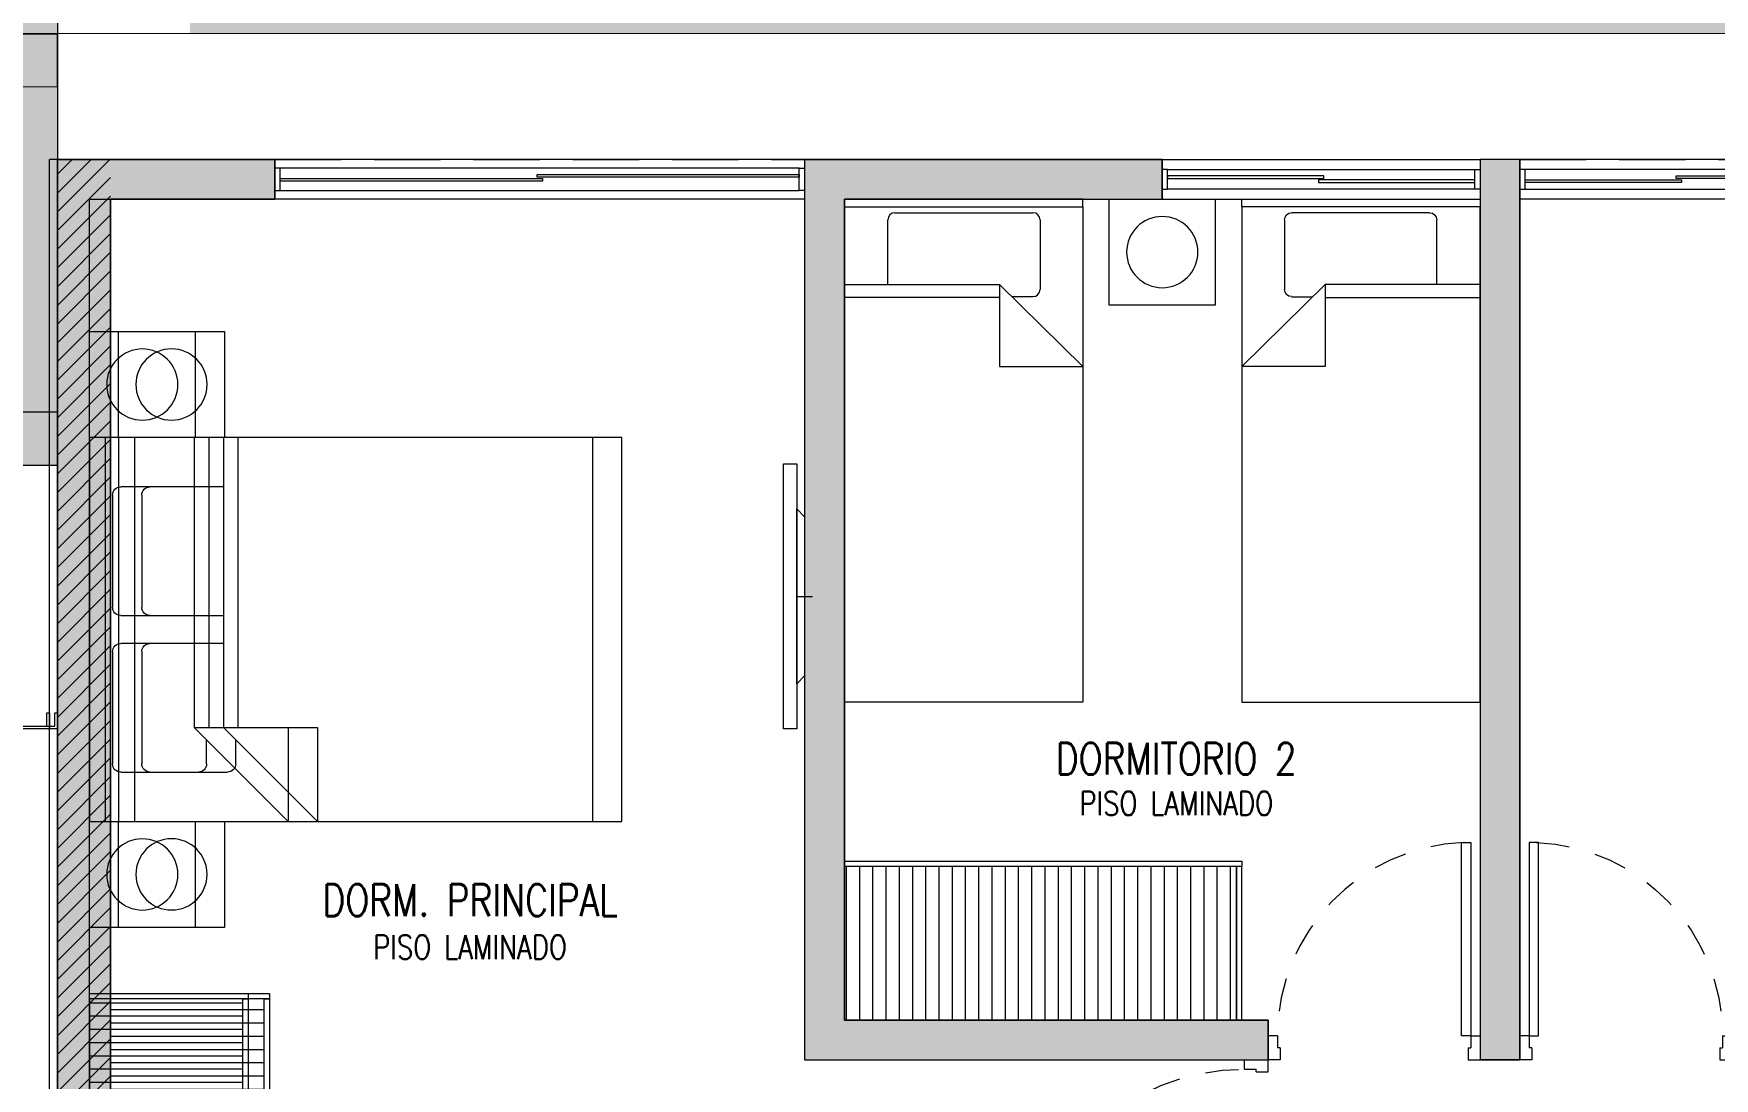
# Model space of a CAD drawing. Header units: millimetres. Extents: x 3738 to 3833, y 1327 to 1657.
# Drawn here: x 3795.41 to 3801.76, y 1491.64 to 1495.59 of the extents above; entities that cross this region are included whole.
import ezdxf
from ezdxf.enums import TextEntityAlignment as Align
from ezdxf.xclip import XClip

# ---------------------------------------------------------------- set-up
doc = ezdxf.new("R2010")
doc.units = ezdxf.units.MM
doc.header["$XCLIPFRAME"] = 2
for name, pattern in [('ACAD_ISO07W100', [3, 0, -3]), ('HIDDEN2', [0.1875, 0.125, -0.0625]), ('X-REF_DP_Arquitectura$0$HIDDEN', [0.375, 0.25, -0.125])]:
    doc.linetypes.add(name, pattern=pattern)
doc.layers.get('0').update_dxf_attribs({"color": 251, "lineweight": 9})
for name, color, linetype, lineweight in [('A-01', 251, 'Continuous', 13), ('A-Adoquines', 251, 'Continuous', 13), ('A-MOBILIARIO', 251, 'Continuous', 13), ('A-MURO BAJO', 251, 'Continuous', 13), ('A-MUROS', 251, 'Continuous', 13), ('A-PROYECCIONES', 251, 'HIDDEN2', 13), ('A-TEXTO-ACABADO PISO', 251, 'Continuous', 13), ('A-TEXTO-AMBIENTE', 251, 'Continuous', 13), ('A_20_Estructuras', 251, 'Continuous', 13), ('A_50_TextoAmbiente', 251, 'Continuous', 13), ('A_50_TextoIndicaciones', 251, 'Continuous', 13), ('A_50_Vigas', 251, 'X-REF_DP_Arquitectura$0$HIDDEN', 13), ('A_60_HatchEstructuras', 251, 'Continuous', 13), ('DLP_MOBILIARIO FIJO', 251, 'Continuous', 13), ('DLP_VERDE', 251, 'Continuous', 13), ('MURO CF 120', 251, 'Continuous', 13), ('MURO CF 60', 251, 'Continuous', 13)]:
    doc.layers.add(name, color=color, linetype=linetype, lineweight=lineweight)
doc.styles.add('ROMANS', font='romans.shx', dxfattribs={"width": 0.8})
doc.styles.add('TXT_COTAS', font='romans.shx', dxfattribs={"width": 0.8})

# ---------------------------------------------------------------- blocks, each defined once
blk = doc.blocks.new('*U328')
at = {"true_color": 0x636466}
h = blk.add_hatch(dxfattribs=at)
h.set_pattern_fill('HEX', color=251, scale=0.005)
h.set_pattern_definition([(0, (2.429665, 0), (0, 0.0274963), [0.015875, -0.03175]), (120, (2.429665, 0), (-0.0238125, -0.01374815), [0.015875, -0.03175]), (60, (2.44554, 0), (-0.0238125, 0.01374815), [0.015875, -0.03175])])
h.paths.add_polyline_path([(0, 0.2), (0, 0), (3.6297, 0), (3.6297, 0.2)])
at = {"layer": 'A-01'}
blk.add_lwpolyline([(0, 0.2), (0, 0), (3.6297, 0), (3.6297, 0.2)], close=True, dxfattribs=at)
at = {"layer": 'A_50_TextoIndicaciones', "insert": (3.0297, 0.1), "char_height": 0.1, "width": 1.200005, "attachment_point": 5, "style": 'TXT_COTAS'}
blk.add_mtext('\\pxsm1,qc,t16;SEÑAL PODOTÁCTIL', dxfattribs=at)
blk = doc.blocks.new('*U329')
at = {"true_color": 0x636466}
h = blk.add_hatch(dxfattribs=at)
h.set_pattern_fill('HEX', color=251, scale=0.005)
h.set_pattern_definition([(0, (2.42947, 0), (0, 0.0274963), [0.015875, -0.03175]), (120, (2.42947, 0), (-0.0238125, -0.01374815), [0.015875, -0.03175]), (60, (2.445345, 0), (-0.0238125, 0.01374815), [0.015875, -0.03175])])
h.paths.add_polyline_path([(0, 0.2), (0, 0), (3.6295, 0), (3.6295, 0.2)])
at = {"layer": 'A-01'}
blk.add_lwpolyline([(0, 0.2), (0, 0), (3.6295, 0), (3.6295, 0.2)], close=True, dxfattribs=at)
at = {"layer": 'A_50_TextoIndicaciones', "insert": (3.0295, 0.1), "char_height": 0.1, "width": 1.200005, "attachment_point": 5, "style": 'TXT_COTAS'}
blk.add_mtext('\\pxsm1,qc,t16;SEÑAL PODOTÁCTIL', dxfattribs=at)
blk = doc.blocks.new('TRAZO 2')
at = {"layer": 'A-Adoquines'}
h = blk.add_hatch(color=8, dxfattribs=at)
h.dxf.hatch_style = 1
h.paths.add_polyline_path([(64.8058, 139.2962), (63.6068, 139.5684), (63.5129, 139.1489), (64.7126, 138.8802)])
h.paths.add_polyline_path([(65.5056, 142.422), (64.3058, 142.6909), (64.1823, 142.1391), (65.38, 141.8613)])
h.paths.add_polyline_path([(65.8964, 142.3334), (65.7007, 142.3792), (64.9078, 138.8363), (65.1036, 138.7924)])
blk.add_lwpolyline([(64.3058, 142.6909), (65.7012, 142.3781), (64.9078, 138.8364), (63.5129, 139.1489)], close=True, dxfattribs=at)
at = {"layer": 'A-Adoquines', "elevation": 0}
blk.add_lwpolyline([(65.8966, 142.3333), (65.7009, 142.3792), (64.9078, 138.8363), (65.1036, 138.7924)], close=True, dxfattribs=at)
at = {"rotation": 77.38167198068747}
for name, p in [('*U328', (63.5129, 139.1489)), ('*U329', (64.9078, 138.8364))]:
    blk.add_blockref(name, p, dxfattribs=at)
blk = doc.blocks.new('A$C9f73720c')
at = {"layer": 'DLP_VERDE'}
h = blk.add_hatch(dxfattribs=at)
h.set_pattern_fill('AR-SAND', color=256, scale=0.0035, angle=215)
h.set_pattern_definition([(252.5, (-226520.54526, -8188080.01937), (0.1028379063742, -0.1371042579803), [0, -0.135128, 0, -0.15113, 0, -0.1444625]), (222.5, (-226520.54526, -8188080.01937), (0.0150241246165, -0.2957586482646), [0, -0.072898, 0, -0.121793, 0, -0.0466725]), (182.5, (-226520.45568, -8188079.95665), (-0.226491538642, -0.159205150185), [0, -0.04445, 0, -0.16002, 0, -0.208915]), (172.5, (-226520.45568, -8188079.95665), (-0.174160637763, -0.217199849944), [0, -0.022225, 0, -0.104902, 0, -0.120015])])
edge = h.paths.add_edge_path()
edge.add_line((35.9726, 104.175), (35.588, 104.3651))
edge.add_arc((60.7821, 91.9133), 28.1032, 152.02965, 153.69987, ccw=False)
edge.add_arc((34.6211, 105.7683), 1.5005, 333.30085, 437.33451)
edge.add_line((34.9501, 107.2322), (32.5754, 107.7655))
edge.add_line((32.5754, 107.7655), (27.7666, 86.2769))
edge.add_line((27.7666, 86.2769), (29.0887, 85.9809))
edge.add_arc((29.1112, 86.1068), 0.1279, 259.8703, 314.78718)
edge.add_arc((33.5389, 79.979), 7.4337, 97.54143, 125.6974, ccw=False)
edge.add_line((32.5633, 87.3484), (32.6595, 87.3794))
edge.add_line((32.6595, 87.3794), (32.7263, 86.9781))
edge.add_arc((32.4545, 87.851), 0.9142, 287.2995, 368.03295)
edge.add_arc((60.7821, 91.9133), 27.7032, 178.32785, 188.16498, ccw=False)
edge.add_arc((60.7821, 91.9133), 27.7032, 159.2502, 178.32786, ccw=False)
edge.add_arc((55.4916, 93.9562), 22.0321, 152.36653, 159.34385, ccw=False)
at = {"layer": 'A-MURO BAJO', "elevation": 0}
blk.add_lwpolyline([(26.8766, 85.9637), (27.6574, 85.7891), (32.685, 108.2534)], dxfattribs=at)
blk.add_lwpolyline([(36.3889, 104.8326, 0.494505), (35.0597, 107.7201), (32.685, 108.2533)], format="xyb", dxfattribs=at)
at = {"rotation": 0.00873130886672623}
blk.add_blockref('TRAZO 2', (-32.2017, -30.593, 0), dxfattribs=at)
blk = doc.blocks.new('ESTRUC_P1')
at = {"layer": 'A_60_HatchEstructuras'}
h = blk.add_hatch(color=256, dxfattribs=at)
h.dxf.hatch_style = 1
h.paths.add_polyline_path([(25.5, -2.625), (25.35, -2.625), (25.35, -6.325), (25.5, -6.325)])
h.paths.add_polyline_path([(25.88, -0.625), (26.5, -0.625), (26.5, -0.475), (25.68, -0.475), (25.68, -6.325), (25.88, -6.325)])
h = blk.add_hatch(color=256, dxfattribs=at)
h.dxf.hatch_style = 1
h.paths.add_polyline_path([(28.65, -0.625), (29.85, -0.625), (29.85, -0.475), (28.5, -0.475), (28.5, -3.875), (30.25, -3.875), (30.25, -3.725), (28.65, -3.725)])
h.paths.add_polyline_path([(31.2, -0.475), (31.05, -0.475), (31.05, -3.875), (31.2, -3.875)])
h.paths.add_polyline_path([(33.75, -0.475), (32.4, -0.475), (32.4, -0.625), (33.6, -0.625), (33.6, -3.725), (32, -3.725), (32, -3.875), (33.75, -3.875)])
at = {"layer": 'A_20_Estructuras'}
for points in [[(25.88, -0.625), (26.5, -0.625), (26.5, -0.475), (25.68, -0.475), (25.68, -6.325), (25.88, -6.325)], [(28.65, -0.625), (29.85, -0.625), (29.85, -0.475), (28.5, -0.475), (28.5, -3.875), (30.25, -3.875), (30.25, -3.725), (28.65, -3.725)], [(31.2, -0.475), (31.05, -0.475), (31.05, -3.875), (31.2, -3.875)]]:
    blk.add_lwpolyline(points, close=True, dxfattribs=at)
at = {"layer": 'A_50_Vigas'}
for p, q in [((26.5, -0.475), (28.5, -0.475)), ((29.85, -0.475), (31.05, -0.475)), ((31.2, -0.475), (32.4, -0.475))]:
    blk.add_line(p, q, dxfattribs=at)
blk = doc.blocks.new('*U258')
for p, q in [((0.01, 0.855), (0.01, 0.9)), ((0.1, 0.865), (0.1, 0.9)), ((0.055, 0.855), (0.01, 0.855)), ((0.1, 0.865), (0.055, 0.865)), ((0.055, 0.855), (0.055, 0.865)), ((0.055, 0.045), (0.01, 0.045)), ((0.01, 0.045), (0.01, 0)), ((0.055, 0.045), (0.055, 0.035)), ((0.1, 0.035), (0.055, 0.035)), ((0.1, 0.035), (0.1, 0))]:
    blk.add_line(p, q)
blk.add_lwpolyline([(0.93, 0.07), (0.93, 0.035), (0.1, 0.035), (0.1, 0.07)], close=True)
at = {"color": 7, "linetype": 'HIDDEN2'}
blk.add_arc((0.0995, 0.0339), 0.8311, 2.23015, 89.96723, dxfattribs=at)
blk = doc.blocks.new('1 PLAZA')
for p, q in [((-0.2592, -0.0513), (0.2619, -0.0513)), ((-0.2859, -0.3221), (-0.2859, -0.0781)), ((0.2887, -0.0781), (0.2887, -0.3415)), ((-0.45, -0.3221), (0.1356, -0.3221)), ((0.1356, -0.371), (-0.45, -0.371)), ((0.45, -0.6318), (0.1356, -0.3221)), ((0.1356, -0.3221), (0.1356, -0.6318)), ((0.2619, -0.3683), (0.1825, -0.3683)), ((0.1356, -0.6318), (0.45, -0.6318))]:
    blk.add_line(p, q)
at = {"extrusion": (4.49068e-08, -3.60286e-08, 1), "elevation": 0}
blk.add_lwpolyline([(-0.45, -0.0287), (0.45, -0.0287), (0.45, 0), (-0.45, 0)], close=True, dxfattribs=at)
blk.add_lwpolyline([(-0.45, -1.9), (-0.45, -0.0287), (0.45, -0.0287), (0.45, -1.9)], close=True)
for centre, start, end in [((-0.2592, -0.0781), 90, 180), ((0.2619, -0.0781), 0, 90), ((0.2619, -0.3415), 270, 0)]:
    blk.add_arc(centre, 0.0267, start, end)
blk = doc.blocks.new('VELADOR')
blk.add_lwpolyline([(0, 0.4), (0, 0), (0.4, 0), (0.4, 0.4)], close=True)
blk.add_circle((0.2, 0.2), 0.1344)
blk = doc.blocks.new('A$C4BFA03A9')
for points in [[(0.06, -0.5), (0.11, -0.5), (0.11, 0.5), (0.06, 0.5)], [(0.03, -0.3), (0.06, -0.33), (0.06, 0.33), (0.03, 0.3)]]:
    blk.add_lwpolyline(points, close=True)
at = {"layer": 'A-PROYECCIONES', "ltscale": 0.15}
blk.add_line((0.06, 0), (0, 0), dxfattribs=at)
blk = doc.blocks.new('CAMA 2PLAZAS C_VELADOR')
for p, q in [((-1.8499, 0), (-0.3999, 0)), ((-1.8499, -0.06), (-1.8499, 0)), ((-0.3999, 0), (-0.3999, -0.06))]:
    blk.add_line(p, q)
at = {"linetype": 'Continuous'}
for p, q in [((-1.8499, -0.06), (-0.3999, -0.06)), ((-1.8499, -1.9), (-1.8499, -0.06)), ((-0.3999, -0.06), (-0.3999, -1.9)), ((-1.6633, -0.3958), (-1.6633, -0.1184)), ((-1.6327, -0.0878), (-1.2086, -0.0878)), ((-1.1779, -0.1184), (-1.1779, -0.3958)), ((-1.0719, -0.3958), (-1.0719, -0.1184)), ((-1.0413, -0.0878), (-0.6172, -0.0878)), ((-0.5866, -0.1184), (-0.5866, -0.4118)), ((-1.8499, -0.396), (-0.7546, -0.396)), ((-0.3999, -0.7507), (-0.7546, -0.396)), ((-0.7546, -0.396), (-0.7546, -0.7507)), ((-0.6172, -0.4424), (-0.7082, -0.4424)), ((-0.7546, -0.452), (-1.8499, -0.452)), ((-0.7546, -0.7507), (-0.3999, -0.7507)), ((-0.3999, -1.9), (-1.8499, -1.9))]:
    blk.add_line(p, q, dxfattribs=at)
for points in [[(-2.2499, -0.4), (-1.8499, -0.4), (-1.8499, 0), (-2.2499, 0)], [(-0.4, -0.4), (0, -0.4), (0, 0), (-0.4, 0)]]:
    blk.add_lwpolyline(points, close=True)
for centre in [(-2.0499, -0.2), (-0.2, -0.2)]:
    blk.add_circle(centre, 0.1344)
for centre, start, end in [((-1.6327, -0.1184), 90, 180), ((-1.2086, -0.1184), 0, 90), ((-1.0413, -0.1184), 90, 180), ((-0.6172, -0.1184), 0, 90), ((-0.6172, -0.4118), 270, 0)]:
    blk.add_arc(centre, 0.0306, start, end, dxfattribs=at)
blk = doc.blocks.new('*U259')
for p, q in [((0.01, 0.755), (0.01, 0.8)), ((0.1, 0.765), (0.055, 0.765)), ((0.055, 0.755), (0.055, 0.765)), ((0.1, 0.765), (0.1, 0.8)), ((0.055, 0.755), (0.01, 0.755)), ((0.055, 0.045), (0.01, 0.045)), ((0.01, 0.045), (0.01, 0)), ((0.055, 0.045), (0.055, 0.035)), ((0.1, 0.035), (0.055, 0.035)), ((0.1, 0.035), (0.1, 0))]:
    blk.add_line(p, q)
blk.add_lwpolyline([(0.83, 0.07), (0.83, 0.035), (0.1, 0.035), (0.1, 0.07)], close=True)
at = {"color": 7, "linetype": 'HIDDEN2'}
blk.add_arc((0.0996, 0.034), 0.731, 2.23015, 89.96723, dxfattribs=at)
blk = doc.blocks.new('VP.120')
at = {"layer": 'A-MURO BAJO'}
for p, q in [((0, 0), (1.2, 0)), ((0, -0.15), (1.2, -0.15))]:
    blk.add_line(p, q, dxfattribs=at)
at = {"layer": 'DLP_MOBILIARIO FIJO', "color": 251}
for p, q in [((0.02, -0.0375), (1.18, -0.0375)), ((1.18, -0.1125), (0.02, -0.1125))]:
    blk.add_line(p, q, dxfattribs=at)
at = {"layer": 'DLP_MOBILIARIO FIJO', "color": 6}
for points in [[(0, -0.1125), (0.02, -0.1125), (0.02, -0.0375), (0, -0.0375)], [(1.2, -0.1125), (1.18, -0.1125), (1.18, -0.0375), (1.2, -0.0375)]]:
    blk.add_lwpolyline(points, close=True, dxfattribs=at)
at = {"layer": 'DLP_MOBILIARIO FIJO', "elevation": 0}
for points in [[(0.61, -0.0625), (0.02, -0.0625), (0.02, -0.0725), (0.61, -0.0725)], [(0.59, -0.0875), (1.18, -0.0875), (1.18, -0.0775), (0.59, -0.0775)]]:
    blk.add_lwpolyline(points, close=True, dxfattribs=at)
blk = doc.blocks.new('DPTO 75.2')
at = {"layer": 'DLP_MOBILIARIO FIJO'}
h = blk.add_hatch(dxfattribs=at)
h.set_pattern_fill('_USER', color=8, scale=0.05, angle=270, pattern_type=0)
h.set_pattern_definition([(270, (6.42, 3.179994), (0.05, -9e-18), [])])
h.paths.add_polyline_path([(7.9, 2.6), (6.42, 2.6), (6.42, 3.18), (7.9, 3.18)])
h = blk.add_hatch(dxfattribs=at)
h.set_pattern_fill('_USER', color=8, scale=0.05, angle=180, pattern_type=0)
h.set_pattern_definition([(180, (-9864.16571, -3185.47283), (-6e-18, -0.05), [])])
h.paths.add_polyline_path([(10.75, 2.68), (10.75, 1.55), (10.17, 2.13), (10.17, 2.68)])
at = {"layer": 'A-MURO BAJO'}
for p, q in [((8.05, 5.85, 0), (10.05, 5.85, 0)), ((8.05, 5.7, 0), (10.05, 5.7, 0))]:
    blk.add_line(p, q, dxfattribs=at)
at = {"layer": 'A-MUROS'}
for p, q in [((5.35, 5.85, 0), (5.35, 2.45, 0)), ((5.35, 5.85, 0), (5.5, 5.85, 0)), ((5.5, 5.85, 0), (5.5, 2.45, 0)), ((6.7, 5.85, 0), (6.7, 5.7, 0)), ((8.05, 5.85, 0), (6.7, 5.85, 0)), ((8.05, 5.85, 0), (8.05, 2.45, 0)), ((10.05, 5.7, 0), (10.05, 5.85, 0)), ((10.05, 5.85, 0), (10.9, 5.85, 0)), ((7.9, 5.7, 0), (6.7, 5.7, 0)), ((7.9, 5.7, 0), (7.9, 2.6, 0)), ((10.75, 5.7, 0), (10.05, 5.7, 0)), ((10.75, 1.55, 0), (10.75, 5.7, 0)), ((6.3, 2.6, 0), (6.3, 2.45, 0)), ((7.9, 2.6, 0), (6.3, 2.6, 0)), ((5.35, 2.45, 0), (5.5, 2.45, 0)), ((8.05, 2.45, 0), (6.3, 2.45, 0))]:
    blk.add_line(p, q, dxfattribs=at)
at = {"layer": 'DLP_MOBILIARIO FIJO', "color": 251}
for p, q in [((8.07, 5.8175, 0), (10.03, 5.8175, 0)), ((10.03, 5.7325, 0), (8.07, 5.7325, 0))]:
    blk.add_line(p, q, dxfattribs=at)
at = {"layer": 'DLP_MOBILIARIO FIJO', "color": 6, "elevation": 0}
for points in [[(8.05, 5.7325), (8.07, 5.7325), (8.07, 5.8175), (8.05, 5.8175)], [(10.05, 5.7325), (10.03, 5.7325), (10.03, 5.8175), (10.05, 5.8175)]]:
    blk.add_lwpolyline(points, close=True, dxfattribs=at)
at = {"layer": 'DLP_MOBILIARIO FIJO', "elevation": 0}
for points in [[(9.06, 5.7925), (8.07, 5.7925), (8.07, 5.7825), (9.06, 5.7825)], [(9.04, 5.7675), (10.03, 5.7675), (10.03, 5.7775), (9.04, 5.7775)], [(6.4, 3.2), (6.4, 3.18), (7.9, 3.18), (7.9, 3.2)], [(6.42, 2.6), (6.4, 2.6), (6.4, 3.18), (6.42, 3.18)], [(10.15, 2.7), (10.15, 2.68), (10.75, 2.68), (10.75, 2.7)], [(10.15, 2.13), (10.17, 2.13), (10.17, 2.68), (10.15, 2.68)]]:
    blk.add_lwpolyline(points, close=True, dxfattribs=at)
at = {"layer": 'DLP_MOBILIARIO FIJO', "color": 8, "elevation": 0}
for points in [[(7.9, 2.6), (6.42, 2.6), (6.42, 3.18), (7.9, 3.18)], [(10.75, 2.68), (10.75, 1.55), (10.17, 2.13), (10.17, 2.68)]]:
    blk.add_lwpolyline(points, close=True, dxfattribs=at)
blk.add_blockref('VP.120', (4.15, 5.85, 0))
at = {"xscale": -1}
blk.add_blockref('VP.120', (6.7, 5.85, 0), dxfattribs=at)
at = {"layer": 'A-MOBILIARIO', "extrusion": (-4.49068e-08, 3.60286e-08, 1)}
for name, p in [('1 PLAZA', (5.95, 5.7, 0)), ('VELADOR', (6.5, 5.3, 0))]:
    blk.add_blockref(name, p, dxfattribs=at)
at = {"layer": 'A-MOBILIARIO', "extrusion": (-4.49068e-08, -3.60286e-08, -1), "zscale": -1}
blk.add_blockref('1 PLAZA', (-7.45, 5.7, 0), dxfattribs=at)
at = {"layer": 'A-MOBILIARIO', "extrusion": (-4.49068e-08, -3.60286e-08, 1), "rotation": 270}
blk.add_blockref('CAMA 2PLAZAS C_VELADOR', (10.75, 2.95, 0), dxfattribs=at)
at = {"layer": 'A-MOBILIARIO'}
for name, p in [('A$C4BFA03A9', (8.02, 4.2, 0)), ('*U258', (6.29, 1.55, 0))]:
    blk.add_blockref(name, p, dxfattribs=at)
at = {"layer": 'A-MOBILIARIO', "rotation": 90}
blk.add_blockref('*U259', (5.35, 2.44, 0), dxfattribs=at)
at = {"layer": 'A-MOBILIARIO', "xscale": -1, "rotation": 270}
blk.add_blockref('*U259', (5.5, 2.44, 0), dxfattribs=at)
blk = doc.blocks.new('N.03')
at = {"color": 3, "elevation": 0}
blk.add_lwpolyline([(0.14, 10.36), (0.14, 10.41), (0.15, 10.41), (0.15, 10.35), (-0.05, 10.35), (-0.05, 10.36)], close=True, dxfattribs=at)
at = {"layer": 'A-MUROS'}
blk.add_line((0.15, 6.65), (0.15, 12.5), dxfattribs=at)
blk = doc.blocks.new('JUNTA2')
at = {"layer": 'DLP_MOBILIARIO FIJO'}
h = blk.add_hatch(dxfattribs=at)
h.set_pattern_fill('_USER', color=8, scale=0.05, angle=180, pattern_type=0)
h.set_pattern_definition([(180, (-9816.035675, -3196.047795), (-6e-18, -0.05), [])])
h.paths.add_polyline_path([(0.28, -3.17), (0.28, -4.3), (0.86, -3.72), (0.86, -3.17)])
at = {"color": 3}
blk.add_lwpolyline([(0.07, -2.14), (0.07, -2.09), (0.08, -2.09), (0.08, -2.15), (-0.15, -2.15), (-0.15, -2.14)], close=True, dxfattribs=at)
at = {"layer": 'A-MUROS'}
blk.add_lwpolyline([(0.28, -5.85), (0.08, -5.85), (0.08, 0), (0.9, 0), (0.9, -0.15), (0.28, -0.15), (0.28, -4.3), (2.5, -4.3)], dxfattribs=at)
at = {"layer": 'DLP_MOBILIARIO FIJO', "elevation": 0}
for points in [[(0.88, -3.15), (0.88, -3.17), (0.28, -3.17), (0.28, -3.15)], [(0.88, -3.72), (0.86, -3.72), (0.86, -3.17), (0.88, -3.17)]]:
    blk.add_lwpolyline(points, close=True, dxfattribs=at)
at = {"layer": 'DLP_MOBILIARIO FIJO', "color": 8, "elevation": 0}
blk.add_lwpolyline([(0.28, -3.17), (0.28, -4.3), (0.86, -3.72), (0.86, -3.17)], close=True, dxfattribs=at)
at = {"layer": 'A-MOBILIARIO', "extrusion": (-4.49068e-08, 3.60286e-08, -1), "zscale": -1.000000000000002, "rotation": 270}
blk.add_blockref('CAMA 2PLAZAS C_VELADOR', (-0.3101, -2.8999, 0), dxfattribs=at)
blk = doc.blocks.new('TF_P1')
blk.add_blockref('JUNTA2', (26.95, 10.575))
at = {"xscale": -1}
blk.add_blockref('DPTO 75.2', (37.9, 4.725, 0), dxfattribs=at)
blk.add_blockref('N.03', (26.85, -1.925))
blk = doc.blocks.new('TEXTO AMBIENTES P1')
at = {"layer": 'A-TEXTO-ACABADO PISO', "char_height": 0.09, "attachment_point": 2, "style": 'ROMANS'}
for insert in [(29.9029, -2.8614), (27.2371, -3.4044)]:
    blk.add_mtext_dynamic_manual_height_columns('PISO LAMINADO', width=1.20225, gutter_width=12.5, heights=[0], dxfattribs=dict(at, insert=insert))
at = {"layer": 'A-TEXTO-AMBIENTE', "style": 'ROMANS', "width": 0.8}
for s, p in [('DORMITORIO 2', (29.9027, -2.7981)), ('DORM. PRINCIPAL', (27.2373, -3.3321))]:
    blk.add_text(s, height=0.12, dxfattribs=at).set_placement(p, align=Align.CENTER)
blk = doc.blocks.new('TORRE F HATCH CORTAFUEGO')
at = {"layer": 'MURO CF 60'}
h = blk.add_hatch(dxfattribs=at)
h.set_pattern_fill('_USER', color=256, scale=0.05, angle=45, pattern_type=0)
h.set_pattern_definition([(45, (-21.67, -43.67528), (-0.03535534, 0.03535534), [])])
h.paths.add_polyline_path([(-21.6694, 9.0751), (-21.47, 9.0751), (-21.47, 13.375), (-21.6694, 13.375)])
h.paths.add_polyline_path([(-21.47, 6.175), (-21.6697, 6.175), (-21.6697, 0.475), (-21.47, 0.475)])

msp = doc.modelspace()

# ---------------------------------------------------------------- block references
at = {"color": 7, "linetype": 'ACAD_ISO07W100', "ltscale": 5, "true_color": 0xffffff}
ref = msp.add_blockref('A$C9f73720c', (3908.2809, 1487.3354), dxfattribs=dict(at, rotation=102.6156181418625))
XClip(ref).set_block_clipping_path([(22.1542253106, 140.4101169162), (10.3600901397, 87.7136669306), (29.6608346476, 83.3939150368), (41.4549698184, 136.0903650224)])

# ---------------------------------------------------------------- next in the draw order: block references
at = {"color": 251}
msp.add_blockref('ESTRUC_P1', (3769.8221, 1495.5876), dxfattribs=at)

# ---------------------------------------------------------------- next in the draw order: block references
msp.add_blockref('TF_P1', (3768.4721, 1484.5379), dxfattribs=at)

# ---------------------------------------------------------------- next in the draw order: block references
at = {"layer": 'A_50_TextoAmbiente'}
msp.add_blockref('TEXTO AMBIENTES P1', (3769.8221, 1495.5879), dxfattribs=at)
at = {"layer": 'MURO CF 120', "color": 251}
msp.add_blockref('TORRE F HATCH CORTAFUEGO', (3817.1721, 1481.7379), dxfattribs=at)

doc.saveas('drawing.dxf')
